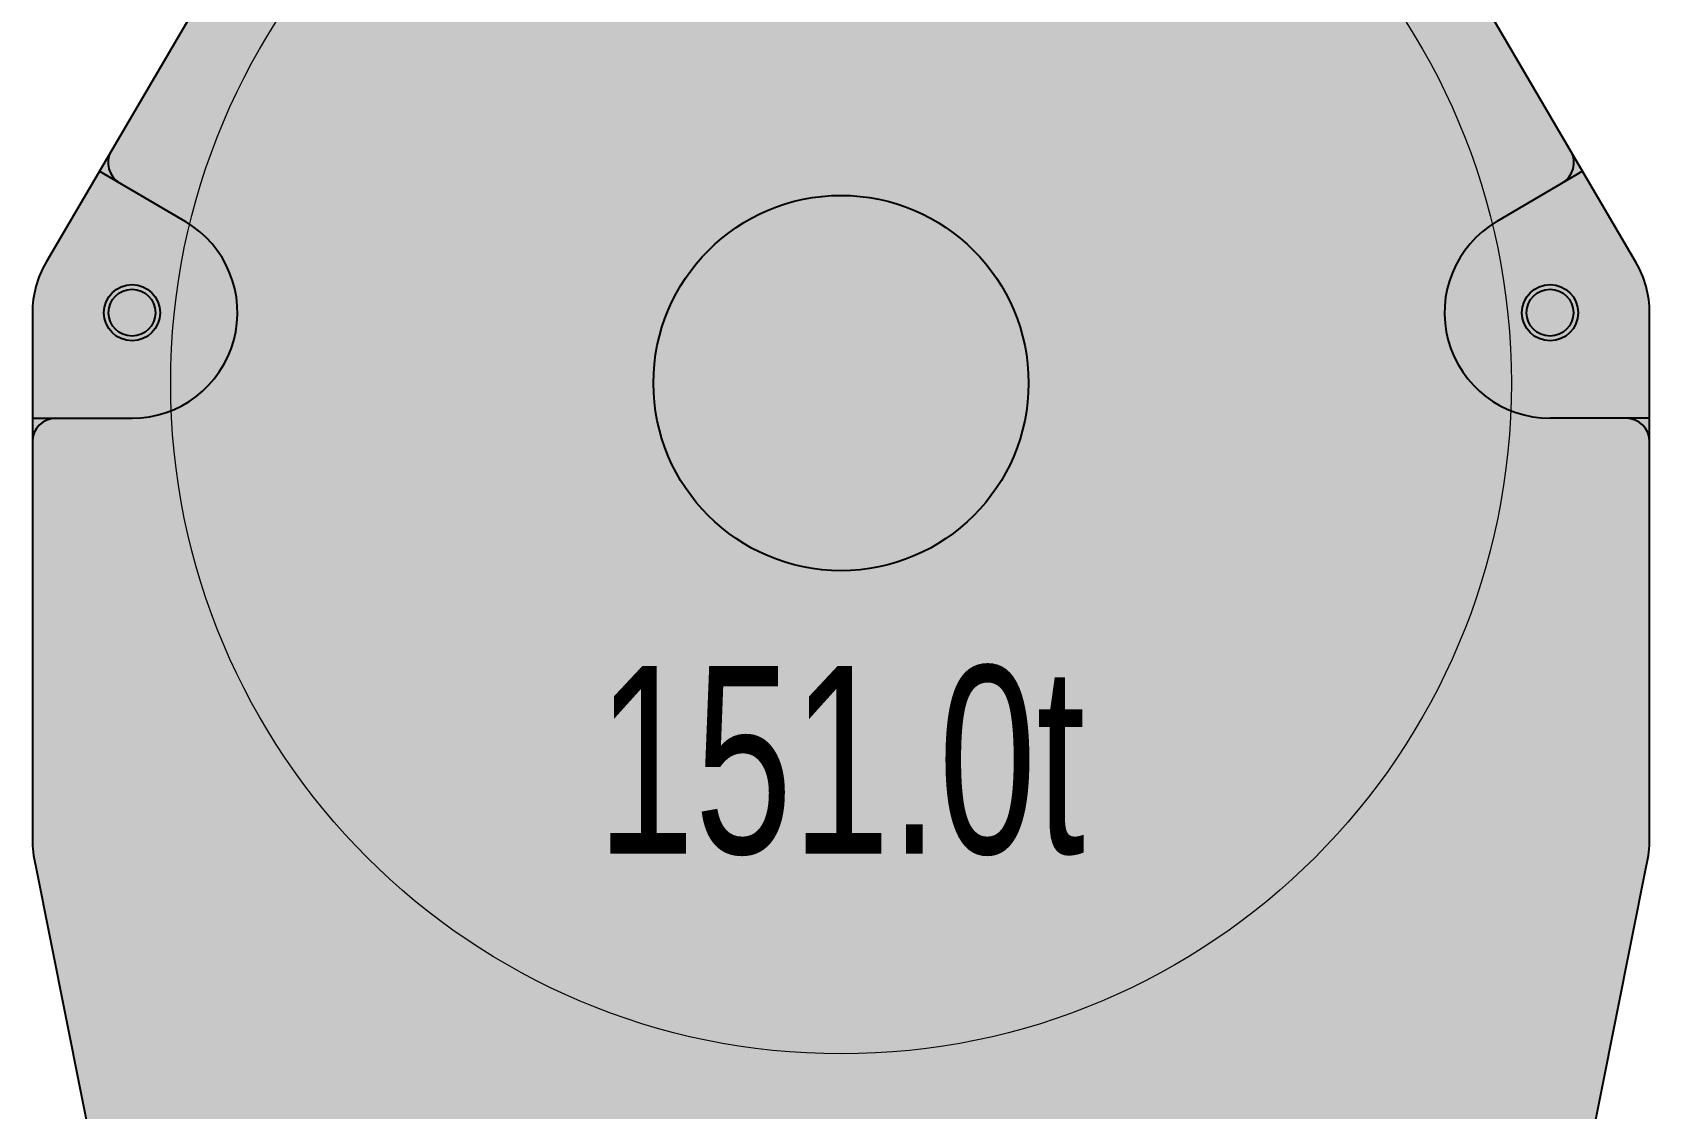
# Model space of a CAD drawing. Header units: millimetres. Extents: x -4957 to 16265, y -14538 to 14589.
# Drawn here: x 7070 to 7760, y 11009 to 11468 of the extents above; entities that cross this region are included whole.
import ezdxf
from ezdxf.enums import TextEntityAlignment as Align

# ---------------------------------------------------------------- set-up
doc = ezdxf.new("R2010")
doc.units = ezdxf.units.MM
doc.set_wipeout_variables(frame=1)
doc.layers.add('Техника Кран LTM 1250-5.1', color=250, linetype='Continuous')
doc.layers.add('Техника Кран LTM 1250-5.1 Штрих', color=7, linetype='Continuous', true_color=0xffe79e)
doc.styles.add('arial', font='arial.ttf')
doc.styles.get("Standard").update_dxf_attribs({"font": 'mipgost.ttf'})

# ---------------------------------------------------------------- blocks, each defined once
blk = doc.blocks.new('LTM 1250-5.1-20230629.145237')
at = {"color": 0, "linetype": 'ByBlock', "lineweight": -2, "ltscale": 10, "transparency": 16777216}
blk.add_wipeout([(-22.5, 400.98), (-23.99, 400.41), (-25.47, 399.8), (-26.93, 399.16), (-28.38, 398.48), (-28.38, 398.48), (-167.46, 330.99), (-167.46, 330.99), (-172.55, 328.04), (-177.15, 324.37), (-181.16, 320.07), (-184.5, 315.23), (-339.16, 51.5), (-339.16, 51.5), (-341.68, 46.46), (-343.51, 41.14), (-344.63, 35.62), (-345, 30), (-345, 30), (-345, -194.23), (-345, -194.23), (-344.92, -197.1), (-344.67, -199.96), (-344.26, -202.8), (-343.69, -205.62), (-209.03, -881.39), (-209.03, -881.39), (-202.57, -896.77), (-191.41, -909.17), (-176.8, -917.22), (-160.34, -920), (-160.34, -920), (160.34, -920), (160.34, -920), (176.8, -917.22), (191.41, -909.17), (202.57, -896.77), (209.03, -881.39), (209.03, -881.39), (343.69, -205.62), (343.69, -205.62), (344.26, -202.8), (344.67, -199.96), (344.92, -197.1), (345, -194.23), (345, 30), (345, 30), (344.63, 35.62), (343.51, 41.14), (341.68, 46.46), (339.16, 51.5), (184.5, 315.23), (184.5, 315.23), (181.16, 320.07), (177.15, 324.37), (172.55, 328.04), (167.46, 330.99), (167.46, 330.99), (28.38, 398.48), (28.38, 398.48), (26.93, 399.16), (25.47, 399.8), (23.99, 400.41), (22.5, 400.98), (22.5, 400.98), (22.5, 440), (-22.5, 440)], dxfattribs=at)
at = {"layer": 'Техника Кран LTM 1250-5.1 Штрих', "ltscale": 10, "transparency": 16777216}
h = blk.add_hatch(color=256, dxfattribs=at)
h.dxf.hatch_style = 1
edge = h.paths.add_edge_path()
edge.add_arc((0, 340), 65, 110.25225, 115.88511)
edge.add_line((-28.38, 398.48), (-167.46, 330.99))
edge.add_arc((-150, 295), 40, 115.88511, 149.6123)
edge.add_line((-184.5, 315.23), (-339.16, 51.5))
edge.add_arc((-302.5, 30), 42.5, 149.6123, 180)
edge.add_line((-345, 30), (-345, -194.23))
edge.add_arc((-295, -194.23), 50, 180, 193.16323)
edge.add_line((-343.69, -205.62), (-209.03, -881.39))
edge.add_arc((-160.34, -870), 50, 193.16323, 270)
edge.add_line((-160.34, -920), (160.34, -920))
edge.add_arc((160.34, -870), 50, 270, 346.83677)
edge.add_line((209.03, -881.39), (343.69, -205.62))
edge.add_arc((295, -194.23), 50, 346.83677, 360)
edge.add_line((345, -194.23), (345, 30))
edge.add_arc((302.5, 30), 42.5, 360, 390.3877)
edge.add_line((339.16, 51.5), (184.5, 315.23))
edge.add_arc((150, 295), 40, 30.38771, 64.11489)
edge.add_line((167.46, 330.99), (28.38, 398.48))
edge.add_arc((0, 340), 65, 64.11489, 69.74775)
edge.add_line((22.5, 400.98), (22.5, 440))
edge.add_line((22.5, 440), (-22.5, 440))
edge.add_line((-22.5, 440), (-22.5, 400.98))
at = {"color": 0, "linetype": 'ByBlock', "lineweight": -2, "ltscale": 10, "transparency": 16777216}
for p, q in [((-316.4, 90.32), (-279.74, 68.82)), ((316.4, 90.32), (279.74, 68.82)), ((-345, -15), (-302.5, -15)), ((345, -15), (302.5, -15))]:
    blk.add_line(p, q, dxfattribs=at)
blk.add_lwpolyline([(-22.5, 400.98, 0.024583), (-28.38, 398.48), (-167.46, 330.99, 0.148234), (-184.5, 315.23), (-339.16, 51.5, 0.133374), (-345, 30), (-345, -194.23, 0.057499), (-343.69, -205.62), (-209.03, -881.39, 0.348417), (-160.34, -920), (160.34, -920, 0.348417), (209.03, -881.39), (343.69, -205.62, 0.057499), (345, -194.23), (345, 30, 0.133374), (339.16, 51.5), (184.5, 315.23, 0.148234), (167.46, 330.99), (28.38, 398.48, 0.024583), (22.5, 400.98), (22.5, 440), (-22.5, 440)], format="xyb", close=True, dxfattribs=at)
at = {"color": 0, "linetype": 'ByBlock', "lineweight": 9, "ltscale": 10, "transparency": 16777216}
blk.add_circle((0, 0), 286, dxfattribs=at)
at = {"color": 0, "linetype": 'ByBlock', "lineweight": -2, "ltscale": 10, "transparency": 16777216}
for centre, radius in [((0, 0), 80), ((-302.5, 30), 12), ((302.5, 30), 12), ((-302.5, 30), 10), ((302.5, 30), 10)]:
    blk.add_circle(centre, radius, dxfattribs=at)
for centre, radius, start, end in [((-302.71, 93.88), 10, 149.6123, 239.6123), ((302.71, 93.88), 10, 300.3877, 30.3877), ((-302.5, 30), 45, 270, 59.61229), ((302.5, 30), 45, 120.38771, 270), ((-335, -25), 10, 90, 180), ((335, -25), 10, 0, 90)]:
    blk.add_arc(centre, radius, start, end, dxfattribs=at)
at = {"layer": 'Defpoints', "color": 0, "linetype": 'ByBlock', "lineweight": -2, "ltscale": 10, "transparency": 16777216, "width": 0.7}
blk.add_text('151.0t', height=80, dxfattribs=at).set_placement((0, -160.59), align=Align.MIDDLE_CENTER)
blk = doc.blocks.new('LTM 1250-5.1-9-rollig20230713.14574')
at = {"color": 0, "linetype": 'ByBlock', "lineweight": -2, "ltscale": 10, "transparency": 16777216}
blk.add_blockref('LTM 1250-5.1-20230629.145237', (0, 1420), dxfattribs=at)
blk = doc.blocks.new('*U125')
at = {"color": 0, "linetype": 'ByBlock', "lineweight": -2, "ltscale": 10, "transparency": 16777216}
blk.add_lwpolyline([(7165.16, 13248.65), (7165.16, 11168.65), (7665.16, 11168.65), (7665.16, 13248.65)], close=True, dxfattribs=at)
at = {"layer": 'Defpoints', "color": 250, "linetype": 'ByBlock', "lineweight": -2, "ltscale": 10, "transparency": 16777216, "style": 'arial', "width": 0.8}
blk.add_attdef('МАРКА', text='', height=250, rotation=52, dxfattribs=at).set_placement((4944.09, 12122.31), align=Align.MIDDLE_CENTER)
at = {"color": 0, "linetype": 'ByBlock', "lineweight": -2, "ltscale": 10, "transparency": 33554687}
blk.add_blockref('LTM 1250-5.1-9-rollig20230713.14574', (7415.16, 9748.65), dxfattribs=at)

msp = doc.modelspace()

# ---------------------------------------------------------------- block references
at = {"layer": 'Техника Кран LTM 1250-5.1'}
msp.add_blockref('*U125', (0, 150), dxfattribs=at)

doc.saveas('drawing.dxf')
